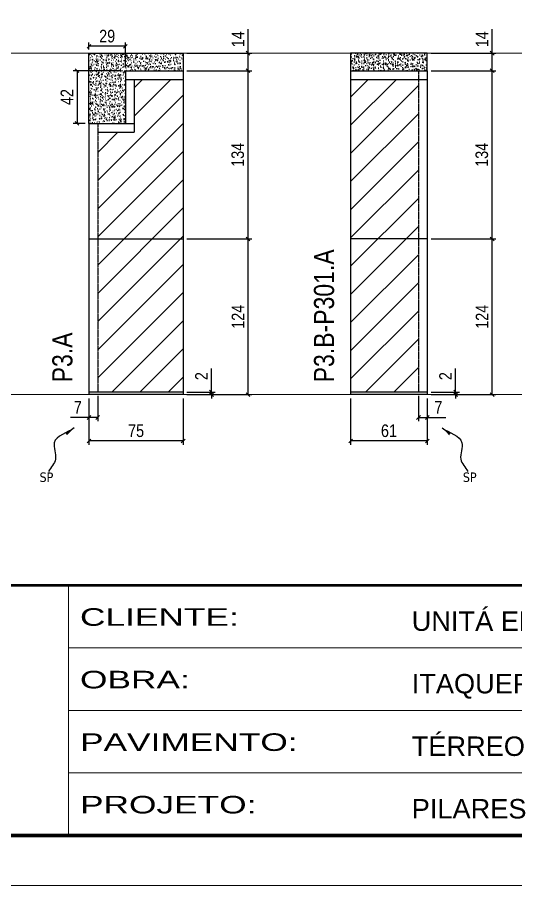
# Model space of a CAD drawing. Extents: x 2282 to 12463, y 760 to 16806.
# Drawn here: x 6453 to 6850, y 14543 to 15234 of the extents above; entities that cross this region are included whole.
import ezdxf

# ---------------------------------------------------------------- set-up
doc = ezdxf.new("R2010")
doc.units = 0
for name, pattern in [('CONTINUO', [0]), ('DASHED', [0.75, 0.5, -0.25]), ('HIDDEN', [0.375, 0.25, -0.125])]:
    doc.linetypes.add(name, pattern=pattern)
for name, color, linetype, lineweight in [('CARIMBO', 255, 'Continuous', 9), ('Folhas', 255, 'Continuous', 9), ('Hachura', 251, 'Continuous', 9), ('SARRAFO DE PRESSAO', 251, 'DASHED', 9)]:
    doc.layers.add(name, color=color, linetype=linetype, lineweight=lineweight)
for name, color, linetype in [('COTA', 241, 'Continuous'), ('NOMENCLATURA', 7, 'Continuous'), ('Painéis', 200, 'Continuous'), ('SARR_2.2x7', 40, 'Continuous'), ('texto', 7, 'Continuous')]:
    doc.layers.add(name, color=color, linetype=linetype)
doc.styles.add('ARIAL', font='arial.ttf')
doc.styles.add('ARIAL_NARROW', font='ARIALN.TTF', dxfattribs={"height": 0.2})
doc.styles.add('COTA TECNICA', font='techl___.ttf', dxfattribs={"height": 10})
doc.styles.add('COTA TECNICA-50', font='techl___.ttf', dxfattribs={"height": 10})
doc.styles.get("Standard").update_dxf_attribs({"font": 'arial.ttf'})
doc.styles.add('Tecnologia', font='')
doc.styles.get('Tecnologia').set_extended_font_data('Forgotten Futurist')
doc.dimstyles.new('COTA PAINEL-50', dxfattribs={"dimtxt": 10, "dimasz": 3, "dimexe": 3, "dimexo": 3, "dimgap": 3, "dimtad": 1, "dimdec": 1, "dimzin": 12, "dimdsep": 46, "dimtxsty": 'COTA TECNICA-50', "dimblk1": 'OBLIQUE', "dimblk2": 'OBLIQUE', "dimsah": 1, "dimcen": 0.9, "dimclrd": 4, "dimclre": 4, "dimclrt": 240, "dimadec": 1, "dimazin": 3, "dimtfac": 1, "dimtdec": 1, "dimtmove": 0, "dimatfit": 3, "dimfxl": 1, "dimtolj": 1, "dimtzin": 12, "dimarcsym": 0})
doc.dimstyles.new('PAINEL', dxfattribs={"dimtxt": 10, "dimasz": 3, "dimexe": 3, "dimexo": 3, "dimgap": 3, "dimtad": 1, "dimdec": 1, "dimzin": 12, "dimdsep": 46, "dimtxsty": 'COTA TECNICA', "dimblk1": 'OBLIQUE', "dimblk2": 'OBLIQUE', "dimsah": 1, "dimcen": 0.9, "dimclrd": 4, "dimclre": 4, "dimclrt": 240, "dimadec": 1, "dimazin": 3, "dimtfac": 1, "dimtdec": 1, "dimtmove": 0, "dimatfit": 3, "dimfxl": 1, "dimtolj": 1, "dimtzin": 12, "dimarcsym": 0})
doc.dimstyles.get("Standard").update_dxf_attribs({"dimtxt": 0.18, "dimasz": 0.18, "dimexe": 0.18, "dimexo": 0.0625, "dimgap": 0.09, "dimtad": 0, "dimtih": 1, "dimtoh": 1, "dimdec": 4, "dimzin": 0, "dimdsep": 46, "dimtxsty": 'Standard', "dimcen": 0.09, "dimadec": 0, "dimazin": 0, "dimtfac": 1, "dimtdec": 4, "dimtofl": 0, "dimtmove": 0, "dimatfit": 3, "dimfxl": 1, "dimtolj": 1, "dimtzin": 0, "dimarcsym": 0})
pattern_1 = [(45, (0, 3445.725), (-11.22532, 11.22532), [])]

# ---------------------------------------------------------------- blocks, each defined once
blk = doc.blocks.new('9999999999')
at = {"color": 30, "linetype": 'CONTINUO'}
for p, q in [((98564.56, 34230.21), (98564.56, 34429.45)), ((98564.56, 34379.64), (99583.98, 34379.64)), ((98564.56, 34329.83), (99487.98, 34329.83)), ((98564.56, 34280.02), (99487.98, 34280.02))]:
    blk.add_line(p, q, dxfattribs=at)
at = {"color": 30, "linetype": 'CONTINUO', "const_width": 2}
blk.add_lwpolyline([(99583.98, 34230.21), (99583.98, 34414.45, 0.414214), (99568.98, 34429.45), (98228.98, 34429.45, 0.414214), (98213.98, 34414.45), (98213.98, 34245.21, 0.414214), (98228.98, 34230.21), (99583.98, 34230.21)], format="xyb", dxfattribs=at)
at = {"layer": 'Folhas'}
blk.add_lwpolyline([(98138.98, 34190.21), (99623.98, 34190.21), (99623.98, 35240.21), (98138.98, 35240.21)], close=True, dxfattribs=at)
at = {"layer": 'Folhas', "color": 30, "const_width": 3}
blk.add_lwpolyline([(98213.98, 34230.21), (99583.98, 34230.21), (99583.98, 35200.21), (98213.98, 35200.21)], close=True, dxfattribs=at)
at = {"color": 7, "linetype": 'Continuous', "ltscale": 5, "style": 'ARIAL'}
for s, height, p in [('UNITÁ ENGENHARIA', 15.4829, (98837.68, 34393.13)), ('ITAQUERA III', 15.4829, (98837.68, 34343.32)), ('TÉRREO', 15.483, (98837.68, 34293.51)), ('PILARES', 15.483, (98837.68, 34243.7))]:
    blk.add_text(s, height=height, dxfattribs=at).set_placement(p)
at = {"layer": 'Folhas', "color": 7, "style": 'Tecnologia', "width": 1.5}
for s, p in [('CLIENTE:', (98573.65, 34397.17)), ('OBRA:', (98573.65, 34347.31)), ('PAVIMENTO:', (98573.65, 34297.5)), ('PROJETO:', (98573.65, 34247.69))]:
    blk.add_text(s, height=14, dxfattribs=at).set_placement(p)
blk = doc.blocks.new('_Oblique')
at = {"color": 0, "linetype": 'ByBlock', "lineweight": -2}
blk.add_line((-0.5, -0.5), (0.5, 0.5), dxfattribs=at)
blk = doc.blocks.new('*D94')
at = {"layer": 'COTA', "color": 4, "lineweight": -2, "transparency": 16777216}
for p, q in [((6607.72, 14935.65), (6607.72, 14954.45)), ((6588.2, 14935.65), (6610.72, 14935.65)), ((6588.2, 14933.65), (6610.72, 14933.65)), ((6607.72, 14933.65), (6607.72, 14935.65)), ((6607.72, 14933.65), (6607.72, 14930.65))]:
    blk.add_line(p, q, dxfattribs=at)
at = {"layer": 'Defpoints', "color": 0, "transparency": 16777216}
for p in [(6585.2, 14935.65), (6585.2, 14933.65), (6607.72, 14933.65)]:
    blk.add_point(p, dxfattribs=at)
at = {"layer": 'COTA', "color": 4, "lineweight": -2, "transparency": 16777216, "xscale": 3, "yscale": 3, "zscale": 3}
for p, rotation in [((6607.72, 14935.65), 270), ((6607.72, 14933.65), 90)]:
    blk.add_blockref('_Oblique', p, dxfattribs=dict(at, rotation=rotation))
at = {"layer": 'COTA', "color": 240, "transparency": 16777216, "insert": (6599.72, 14948.39), "char_height": 10, "attachment_point": 5, "rotation": 90, "style": 'COTA TECNICA-50'}
blk.add_mtext('\\A1;2', dxfattribs=at)
blk = doc.blocks.new('*D95')
at = {"layer": 'COTA', "color": 4, "linetype": 'ByBlock', "lineweight": -2, "transparency": 16777216}
for p, q in [((6588.2, 15057.65), (6639.86, 15057.65)), ((6636.86, 14933.65), (6636.86, 15057.65)), ((6588.2, 14933.65), (6639.86, 14933.65))]:
    blk.add_line(p, q, dxfattribs=at)
at = {"layer": 'Defpoints', "color": 0, "linetype": 'ByBlock', "transparency": 16777216}
for p in [(6585.2, 15057.65), (6636.86, 15057.65), (6585.2, 14933.65)]:
    blk.add_point(p, dxfattribs=at)
at = {"layer": 'COTA', "color": 4, "linetype": 'ByBlock', "lineweight": -2, "transparency": 16777216, "xscale": 3, "yscale": 3, "zscale": 3}
for p, rotation in [((6636.86, 15057.65), 90), ((6636.86, 14933.65), 270)]:
    blk.add_blockref('_Oblique', p, dxfattribs=dict(at, rotation=rotation))
at = {"layer": 'COTA', "color": 240, "linetype": 'ByBlock', "transparency": 16777216, "insert": (6628.79, 14995.65), "char_height": 10, "attachment_point": 5, "rotation": 90, "style": 'COTA TECNICA'}
blk.add_mtext('\\A1;124', dxfattribs=at)
blk = doc.blocks.new('*D119')
at = {"layer": 'COTA', "color": 4, "linetype": 'ByBlock', "lineweight": -2, "transparency": 16777216}
for p, q in [((6588.2, 15191.65), (6639.86, 15191.65)), ((6636.86, 15057.65), (6636.86, 15191.65)), ((6588.2, 15057.65), (6639.86, 15057.65))]:
    blk.add_line(p, q, dxfattribs=at)
at = {"layer": 'Defpoints', "color": 0, "linetype": 'ByBlock', "transparency": 16777216}
for p in [(6585.2, 15191.65), (6636.86, 15191.65), (6585.2, 15057.65)]:
    blk.add_point(p, dxfattribs=at)
at = {"layer": 'COTA', "color": 4, "linetype": 'ByBlock', "lineweight": -2, "transparency": 16777216, "xscale": 3, "yscale": 3, "zscale": 3}
for p, rotation in [((6636.86, 15191.65), 90), ((6636.86, 15057.65), 270)]:
    blk.add_blockref('_Oblique', p, dxfattribs=dict(at, rotation=rotation))
at = {"layer": 'COTA', "color": 240, "linetype": 'ByBlock', "transparency": 16777216, "insert": (6628.64, 15124.65), "char_height": 10, "attachment_point": 5, "rotation": 90, "style": 'COTA TECNICA'}
blk.add_mtext('\\A1;134', dxfattribs=at)
blk = doc.blocks.new('*D124')
at = {"layer": 'COTA', "color": 4, "linetype": 'ByBlock', "lineweight": -2, "transparency": 16777216}
for p, q in [((6510.2, 14930.65), (6510.2, 14893.72)), ((6585.2, 14930.65), (6585.2, 14893.72)), ((6585.2, 14896.72), (6510.2, 14896.72))]:
    blk.add_line(p, q, dxfattribs=at)
at = {"layer": 'Defpoints', "color": 0, "linetype": 'ByBlock', "transparency": 16777216}
for p in [(6510.2, 14933.65), (6585.2, 14933.65), (6510.2, 14896.72)]:
    blk.add_point(p, dxfattribs=at)
at = {"layer": 'COTA', "color": 4, "linetype": 'ByBlock', "lineweight": -2, "transparency": 16777216, "xscale": 3, "yscale": 3, "zscale": 3, "rotation": 180}
blk.add_blockref('_Oblique', (6510.2, 14896.72), dxfattribs=at)
at = {"layer": 'COTA', "color": 4, "linetype": 'ByBlock', "lineweight": -2, "transparency": 16777216, "xscale": 3, "yscale": 3, "zscale": 3}
blk.add_blockref('_Oblique', (6585.2, 14896.72), dxfattribs=at)
at = {"layer": 'COTA', "color": 240, "linetype": 'ByBlock', "transparency": 16777216, "insert": (6547.7, 14904.83), "char_height": 10, "attachment_point": 5, "style": 'COTA TECNICA'}
blk.add_mtext('\\A1;75', dxfattribs=at)
blk = doc.blocks.new('*D86')
at = {"layer": 'COTA', "color": 4, "lineweight": -2, "transparency": 16777216}
for p, q in [((6517.2, 14932.65), (6517.2, 14912.47)), ((6510.2, 14930.65), (6510.2, 14912.47)), ((6510.2, 14915.47), (6495.47, 14915.47)), ((6517.2, 14915.47), (6510.2, 14915.47))]:
    blk.add_line(p, q, dxfattribs=at)
at = {"layer": 'Defpoints', "color": 0, "transparency": 16777216}
for p in [(6510.2, 14933.65), (6517.2, 14935.65), (6510.2, 14915.47)]:
    blk.add_point(p, dxfattribs=at)
at = {"layer": 'COTA', "color": 4, "lineweight": -2, "transparency": 16777216, "xscale": 3, "yscale": 3, "zscale": 3, "rotation": 180}
blk.add_blockref('_Oblique', (6510.2, 14915.47), dxfattribs=at)
at = {"layer": 'COTA', "color": 4, "lineweight": -2, "transparency": 16777216, "xscale": 3, "yscale": 3, "zscale": 3}
blk.add_blockref('_Oblique', (6517.2, 14915.47), dxfattribs=at)
at = {"layer": 'COTA', "color": 240, "transparency": 16777216, "insert": (6501.33, 14923.54), "char_height": 10, "attachment_point": 5, "style": 'COTA TECNICA-50'}
blk.add_mtext('\\A1;7', dxfattribs=at)
blk = doc.blocks.new('*D109')
at = {"layer": 'COTA', "color": 4, "lineweight": -2, "transparency": 16777216}
for p, q in [((6636.86, 15205.65), (6636.86, 15224.76)), ((6588.2, 15205.65), (6639.86, 15205.65)), ((6636.86, 15191.65), (6636.86, 15205.65)), ((6588.2, 15191.65), (6639.86, 15191.65))]:
    blk.add_line(p, q, dxfattribs=at)
at = {"layer": 'Defpoints', "color": 0, "transparency": 16777216}
for p in [(6585.2, 15205.65), (6636.86, 15205.65), (6585.2, 15191.65)]:
    blk.add_point(p, dxfattribs=at)
at = {"layer": 'COTA', "color": 4, "lineweight": -2, "transparency": 16777216, "xscale": 3, "yscale": 3, "zscale": 3}
for p, rotation in [((6636.86, 15205.65), 90), ((6636.86, 15191.65), 270)]:
    blk.add_blockref('_Oblique', p, dxfattribs=dict(at, rotation=rotation))
at = {"layer": 'COTA', "color": 240, "transparency": 16777216, "insert": (6628.79, 15216.71), "char_height": 10, "attachment_point": 5, "rotation": 90, "style": 'COTA TECNICA'}
blk.add_mtext('\\A1;14', dxfattribs=at)
blk = doc.blocks.new('*D115')
at = {"layer": 'COTA', "color": 4, "lineweight": -2, "transparency": 16777216}
for p, q in [((6536.2, 15191.65), (6497.73, 15191.65)), ((6500.73, 15191.65), (6500.73, 15149.65)), ((6507.2, 15149.65), (6497.73, 15149.65))]:
    blk.add_line(p, q, dxfattribs=at)
at = {"layer": 'Defpoints', "color": 0, "transparency": 16777216}
for p in [(6539.2, 15191.65), (6500.73, 15149.65), (6510.2, 15149.65)]:
    blk.add_point(p, dxfattribs=at)
at = {"layer": 'COTA', "color": 4, "lineweight": -2, "transparency": 16777216, "xscale": 3, "yscale": 3, "zscale": 3}
for p, rotation in [((6500.73, 15191.65), 90), ((6500.73, 15149.65), 270)]:
    blk.add_blockref('_Oblique', p, dxfattribs=dict(at, rotation=rotation))
at = {"layer": 'COTA', "color": 240, "transparency": 16777216, "insert": (6492.66, 15170.65), "char_height": 10, "attachment_point": 5, "rotation": 90, "style": 'COTA TECNICA'}
blk.add_mtext('\\A1;42', dxfattribs=at)
blk = doc.blocks.new('*D116')
at = {"layer": 'COTA', "color": 4, "lineweight": -2, "transparency": 16777216}
for p, q in [((6510.2, 15208.65), (6510.2, 15214.07)), ((6539.2, 15211.07), (6510.2, 15211.07)), ((6539.2, 15194.65), (6539.2, 15214.07))]:
    blk.add_line(p, q, dxfattribs=at)
at = {"layer": 'Defpoints', "color": 0, "transparency": 16777216}
for p in [(6510.2, 15211.07), (6510.2, 15205.65), (6539.2, 15191.65)]:
    blk.add_point(p, dxfattribs=at)
at = {"layer": 'COTA', "color": 4, "lineweight": -2, "transparency": 16777216, "xscale": 3, "yscale": 3, "zscale": 3, "rotation": 180}
blk.add_blockref('_Oblique', (6510.2, 15211.07), dxfattribs=at)
at = {"layer": 'COTA', "color": 4, "lineweight": -2, "transparency": 16777216, "xscale": 3, "yscale": 3, "zscale": 3}
blk.add_blockref('_Oblique', (6539.2, 15211.07), dxfattribs=at)
at = {"layer": 'COTA', "color": 240, "transparency": 16777216, "insert": (6524.7, 15219.16), "char_height": 10, "attachment_point": 5, "style": 'COTA TECNICA'}
blk.add_mtext('\\A1;29', dxfattribs=at)
blk = doc.blocks.new('*D91')
at = {"layer": 'COTA', "color": 4, "lineweight": -2, "transparency": 16777216}
for p, q in [((6801.99, 14935.65), (6801.99, 14954.45)), ((6782.46, 14935.65), (6804.99, 14935.65)), ((6782.46, 14933.65), (6804.99, 14933.65)), ((6801.99, 14933.65), (6801.99, 14935.65)), ((6801.99, 14933.65), (6801.99, 14930.65))]:
    blk.add_line(p, q, dxfattribs=at)
at = {"layer": 'Defpoints', "color": 0, "transparency": 16777216}
for p in [(6779.46, 14935.65), (6779.46, 14933.65), (6801.99, 14933.65)]:
    blk.add_point(p, dxfattribs=at)
at = {"layer": 'COTA', "color": 4, "lineweight": -2, "transparency": 16777216, "xscale": 3, "yscale": 3, "zscale": 3}
for p, rotation in [((6801.99, 14935.65), 270), ((6801.99, 14933.65), 90)]:
    blk.add_blockref('_Oblique', p, dxfattribs=dict(at, rotation=rotation))
at = {"layer": 'COTA', "color": 240, "transparency": 16777216, "insert": (6793.99, 14948.39), "char_height": 10, "attachment_point": 5, "rotation": 90, "style": 'COTA TECNICA-50'}
blk.add_mtext('\\A1;2', dxfattribs=at)
blk = doc.blocks.new('*D92')
at = {"layer": 'COTA', "color": 4, "linetype": 'ByBlock', "lineweight": -2, "transparency": 16777216}
for p, q in [((6782.46, 15057.65), (6834.12, 15057.65)), ((6831.12, 14933.65), (6831.12, 15057.65)), ((6782.46, 14933.65), (6834.12, 14933.65))]:
    blk.add_line(p, q, dxfattribs=at)
at = {"layer": 'Defpoints', "color": 0, "linetype": 'ByBlock', "transparency": 16777216}
for p in [(6779.46, 15057.65), (6831.12, 15057.65), (6779.46, 14933.65)]:
    blk.add_point(p, dxfattribs=at)
at = {"layer": 'COTA', "color": 4, "linetype": 'ByBlock', "lineweight": -2, "transparency": 16777216, "xscale": 3, "yscale": 3, "zscale": 3}
for p, rotation in [((6831.12, 15057.65), 90), ((6831.12, 14933.65), 270)]:
    blk.add_blockref('_Oblique', p, dxfattribs=dict(at, rotation=rotation))
at = {"layer": 'COTA', "color": 240, "linetype": 'ByBlock', "transparency": 16777216, "insert": (6823.05, 14995.65), "char_height": 10, "attachment_point": 5, "rotation": 90, "style": 'COTA TECNICA'}
blk.add_mtext('\\A1;124', dxfattribs=at)
blk = doc.blocks.new('*D117')
at = {"layer": 'COTA', "color": 4, "linetype": 'ByBlock', "lineweight": -2, "transparency": 16777216}
for p, q in [((6718.46, 14930.65), (6718.46, 14893.72)), ((6779.46, 14930.65), (6779.46, 14893.72)), ((6779.46, 14896.72), (6718.46, 14896.72))]:
    blk.add_line(p, q, dxfattribs=at)
at = {"layer": 'Defpoints', "color": 0, "linetype": 'ByBlock', "transparency": 16777216}
for p in [(6718.46, 14933.65), (6779.46, 14933.65), (6718.46, 14896.72)]:
    blk.add_point(p, dxfattribs=at)
at = {"layer": 'COTA', "color": 4, "linetype": 'ByBlock', "lineweight": -2, "transparency": 16777216, "xscale": 3, "yscale": 3, "zscale": 3, "rotation": 180}
blk.add_blockref('_Oblique', (6718.46, 14896.72), dxfattribs=at)
at = {"layer": 'COTA', "color": 4, "linetype": 'ByBlock', "lineweight": -2, "transparency": 16777216, "xscale": 3, "yscale": 3, "zscale": 3}
blk.add_blockref('_Oblique', (6779.46, 14896.72), dxfattribs=at)
at = {"layer": 'COTA', "color": 240, "linetype": 'ByBlock', "transparency": 16777216, "insert": (6748.96, 14904.83), "char_height": 10, "attachment_point": 5, "style": 'COTA TECNICA'}
blk.add_mtext('\\A1;61', dxfattribs=at)
blk = doc.blocks.new('*D93')
at = {"layer": 'COTA', "color": 4, "linetype": 'ByBlock', "lineweight": -2, "transparency": 16777216}
for p, q in [((6782.46, 15191.65), (6834.12, 15191.65)), ((6831.12, 15057.65), (6831.12, 15191.65)), ((6782.46, 15057.65), (6834.12, 15057.65))]:
    blk.add_line(p, q, dxfattribs=at)
at = {"layer": 'Defpoints', "color": 0, "linetype": 'ByBlock', "transparency": 16777216}
for p in [(6779.46, 15191.65), (6831.12, 15191.65), (6779.46, 15057.65)]:
    blk.add_point(p, dxfattribs=at)
at = {"layer": 'COTA', "color": 4, "linetype": 'ByBlock', "lineweight": -2, "transparency": 16777216, "xscale": 3, "yscale": 3, "zscale": 3}
for p, rotation in [((6831.12, 15191.65), 90), ((6831.12, 15057.65), 270)]:
    blk.add_blockref('_Oblique', p, dxfattribs=dict(at, rotation=rotation))
at = {"layer": 'COTA', "color": 240, "linetype": 'ByBlock', "transparency": 16777216, "insert": (6822.9, 15124.65), "char_height": 10, "attachment_point": 5, "rotation": 90, "style": 'COTA TECNICA'}
blk.add_mtext('\\A1;134', dxfattribs=at)
blk = doc.blocks.new('*D118')
at = {"layer": 'COTA', "color": 4, "lineweight": -2, "transparency": 16777216}
for p, q in [((6831.12, 15205.65), (6831.12, 15224.76)), ((6782.46, 15205.65), (6834.12, 15205.65)), ((6831.12, 15191.65), (6831.12, 15205.65)), ((6782.46, 15191.65), (6834.12, 15191.65))]:
    blk.add_line(p, q, dxfattribs=at)
at = {"layer": 'Defpoints', "color": 0, "transparency": 16777216}
for p in [(6779.46, 15205.65), (6831.12, 15205.65), (6779.46, 15191.65)]:
    blk.add_point(p, dxfattribs=at)
at = {"layer": 'COTA', "color": 4, "lineweight": -2, "transparency": 16777216, "xscale": 3, "yscale": 3, "zscale": 3}
for p, rotation in [((6831.12, 15205.65), 90), ((6831.12, 15191.65), 270)]:
    blk.add_blockref('_Oblique', p, dxfattribs=dict(at, rotation=rotation))
at = {"layer": 'COTA', "color": 240, "transparency": 16777216, "insert": (6823.05, 15216.71), "char_height": 10, "attachment_point": 5, "rotation": 90, "style": 'COTA TECNICA'}
blk.add_mtext('\\A1;14', dxfattribs=at)
blk = doc.blocks.new('*D81')
at = {"layer": 'COTA', "color": 4, "lineweight": -2, "transparency": 16777216}
for p, q in [((6772.46, 14932.65), (6772.46, 14912.47)), ((6779.46, 14930.65), (6779.46, 14912.47)), ((6772.46, 14915.47), (6779.46, 14915.47)), ((6779.46, 14915.47), (6794.19, 14915.47))]:
    blk.add_line(p, q, dxfattribs=at)
at = {"layer": 'Defpoints', "color": 0, "transparency": 16777216}
for p in [(6772.46, 14935.65), (6779.46, 14933.65), (6779.46, 14915.47)]:
    blk.add_point(p, dxfattribs=at)
at = {"layer": 'COTA', "color": 4, "lineweight": -2, "transparency": 16777216, "xscale": 3, "yscale": 3, "zscale": 3, "rotation": 180}
blk.add_blockref('_Oblique', (6772.46, 14915.47), dxfattribs=at)
at = {"layer": 'COTA', "color": 4, "lineweight": -2, "transparency": 16777216, "xscale": 3, "yscale": 3, "zscale": 3}
blk.add_blockref('_Oblique', (6779.46, 14915.47), dxfattribs=at)
at = {"layer": 'COTA', "color": 240, "transparency": 16777216, "insert": (6788.33, 14923.54), "char_height": 10, "attachment_point": 5, "style": 'COTA TECNICA-50'}
blk.add_mtext('\\A1;7', dxfattribs=at)

msp = doc.modelspace()

# ---------------------------------------------------------------- hatches: boundary and pattern name
at = {"layer": 'COTA'}
h = msp.add_hatch(dxfattribs=at)
h.set_pattern_fill('AR-CONC', color=256, scale=0.03)
h.set_pattern_definition([(50, (-69.4495, -60), (5.4655401, -0.4781726), [0.5715, -6.2865]), (355, (-69.4495, -60), (-1.0573026, 5.7317054), [0.4572, -5.0292175]), (100.451445, (-68.994, -60.04), (4.4082374, 5.2535326), [0.4857003, -5.3427073]), (46.1842, (-69.4495, -58.476), (8.1323712, -1.2612698), [0.85725, -9.42975]), (96.63556, (-68.772, -58.581), (7.122124, 7.4227837), [0.7285507, -8.0140682]), (351.18415, (-69.4495, -58.476), (7.122124, 7.4227837), [0.685799, -7.543792]), (21, (-68.6875, -58.857), (4.5484317, -3.067956), [0.5715, -6.2865]), (326, (-68.6875, -58.857), (1.8540609, 5.525639), [0.4572, -5.0292]), (71.451445, (-68.3084, -59.1127), (6.4024926, 2.457683), [0.4857003, -5.3426981]), (37.5, (-69.4495, -60), (0.0926581, 2.53665117), [0, -4.96824, 0, -5.1054, 0, -5.04825]), (7.5, (-69.4495, -60), (2.00458988, 3.00541724), [0, -2.91084, 0, -4.85394, 0, -1.92405]), (327.5, (-71.1487, -60), (4.06771786, -0.17186232), [0, -1.905, 0, -5.9436, 0, -7.8867]), (317.5, (-71.9107, -60), (4.44387544, 0.7627947), [0, -2.4765, 0, -3.94716, 0, -5.6007])])
h.paths.add_polyline_path([(6510.2, 15149.65), (6539.2, 15149.65), (6539.2, 15191.65), (6585.2, 15191.65), (6585.2, 15205.65), (6510.2, 15205.65)])
h = msp.add_hatch(dxfattribs=at)
h.set_pattern_fill('AR-CONC', color=256, scale=0.03)
h.set_pattern_definition([(50, (1301.41, -60), (5.4655401, -0.4781726), [0.5715, -6.2865]), (355, (1301.41, -60), (-1.0573026, 5.7317054), [0.4572, -5.0292175]), (100.451445, (1301.8656, -60.04), (4.4082374, 5.2535326), [0.4857003, -5.3427073]), (46.1842, (1301.41, -58.476), (8.1323712, -1.2612698), [0.85725, -9.42975]), (96.63556, (1302.088, -58.581), (7.122124, 7.4227837), [0.7285507, -8.0140682]), (351.18415, (1301.41, -58.476), (7.122124, 7.4227837), [0.685799, -7.543792]), (21, (1302.172, -58.857), (4.5484317, -3.067956), [0.5715, -6.2865]), (326, (1302.172, -58.857), (1.8540609, 5.525639), [0.4572, -5.0292]), (71.451445, (1302.551, -59.1127), (6.4024926, 2.457683), [0.4857003, -5.3426981]), (37.5, (1301.41, -60), (0.0926581, 2.53665117), [0, -4.96824, 0, -5.1054, 0, -5.04825]), (7.5, (1301.41, -60), (2.00458988, 3.00541724), [0, -2.91084, 0, -4.85394, 0, -1.92405]), (327.5, (1299.7108, -60), (4.06771786, -0.17186232), [0, -1.905, 0, -5.9436, 0, -7.8867]), (317.5, (1298.949, -60), (4.44387544, 0.7627947), [0, -2.4765, 0, -3.94716, 0, -5.6007])])
h.paths.add_polyline_path([(6718.46, 15205.65), (6718.46, 15191.65), (6779.46, 15191.65), (6779.46, 15205.65)])
at = {"layer": 'Hachura', "linetype": 'ByBlock'}
h = msp.add_hatch(dxfattribs=at)
h.set_pattern_fill('ANSI31', color=256, scale=5)
h.set_pattern_definition(pattern_1)
h.paths.add_polyline_path([(6585.2, 15057.65), (6517.2, 15057.65), (6517.2, 14935.65), (6585.2, 14935.65)])
h.paths.add_polyline_path([(6517.2, 15057.65), (6585.2, 15057.65), (6585.2, 15184.65), (6546.2, 15184.65), (6546.2, 15149.65), (6546.2, 15142.65), (6517.2, 15142.65)])
h = msp.add_hatch(dxfattribs=at)
h.set_pattern_fill('ANSI31', color=256, scale=5)
h.set_pattern_definition(pattern_1)
h.paths.add_polyline_path([(6772.46, 15057.65), (6718.46, 15057.65), (6718.46, 14935.65), (6772.46, 14935.65)])
h.paths.add_polyline_path([(6772.46, 15184.65), (6718.46, 15184.65), (6718.46, 15057.65), (6772.46, 15057.65)])

# ---------------------------------------------------------------- linework, layer by layer
at = {"layer": 'CARIMBO', "color": 3}
for p, q in [((4483.39, 15205.65), (9611.68, 15205.65)), ((4483.39, 14933.65), (9611.68, 14933.65))]:
    msp.add_line(p, q, dxfattribs=at)
at = {"layer": 'COTA'}
for p, q in [((6510.2, 15149.65), (6510.2, 15205.65)), ((6510.2, 15205.65), (6585.2, 15205.65)), ((6585.2, 15205.65), (6585.2, 15191.65)), ((6539.2, 15149.65), (6546.2, 15149.65)), ((6546.2, 15149.65), (6546.2, 15142.65))]:
    msp.add_line(p, q, dxfattribs=at)
msp.add_lwpolyline([(6718.46, 15191.65), (6779.46, 15191.65), (6779.46, 15205.65), (6718.46, 15205.65)], close=True, dxfattribs=at)
at = {"layer": 'Painéis'}
for p, q in [((6539.2, 15191.65), (6585.2, 15191.65)), ((6539.2, 15191.65), (6539.2, 15149.65)), ((6585.2, 15191.65), (6585.2, 14933.65)), ((6718.46, 15191.65), (6718.46, 14933.65)), ((6718.46, 15191.65), (6779.46, 15191.65)), ((6779.46, 15191.65), (6779.46, 14933.65)), ((6510.2, 15149.65), (6510.2, 14933.65)), ((6510.2, 15149.65), (6539.2, 15149.65)), ((6510.2, 15057.65), (6585.2, 15057.65)), ((6779.46, 15057.65), (6718.46, 15057.65)), ((6585.2, 14935.65), (6510.2, 14935.65)), ((6585.2, 14933.65), (6510.2, 14933.65)), ((6779.46, 14935.65), (6718.46, 14935.65)), ((6779.46, 14933.65), (6718.46, 14933.65))]:
    msp.add_line(p, q, dxfattribs=at)
at = {"layer": 'SARR_2.2x7', "linetype": 'HIDDEN'}
for p, q in [((6772.46, 15191.65), (6772.46, 15057.65)), ((6517.2, 15149.65), (6517.2, 15057.65)), ((6517.2, 15057.65), (6517.2, 14935.65)), ((6772.46, 15057.65), (6772.46, 14935.65))]:
    msp.add_line(p, q, dxfattribs=at)
at = {"layer": 'SARR_2.2x7'}
for p, q in [((6539.2, 15184.65), (6585.2, 15184.65)), ((6546.2, 15184.65), (6546.2, 15149.65)), ((6718.46, 15184.65), (6779.46, 15184.65)), ((6517.2, 15142.65), (6546.2, 15142.65))]:
    msp.add_line(p, q, dxfattribs=at)

# ---------------------------------------------------------------- block references
at = {"layer": 'SARRAFO DE PRESSAO', "color": 6, "linetype": 'ByBlock'}
msp.add_blockref('9999999999', (-92070.59, -19647.64), dxfattribs=at)

# ---------------------------------------------------------------- texts
at = {"layer": 'NOMENCLATURA', "style": 'ARIAL_NARROW'}
for s, p in [('P3.B-P301.A', (6705.28, 14943.42)), ('P3.A', (6497.02, 14943.42))]:
    msp.add_text(s, height=16, rotation=90, dxfattribs=at).set_placement(p)
at = {"layer": 'texto', "color": 0, "char_height": 7.5, "attachment_point": 5}
for insert in [(6476.36, 14867.84), (6813.29, 14867.84)]:
    msp.add_mtext('{\\fTahoma|b0|i0|c0|p34;\\C4;SP}', dxfattribs=dict(at, insert=insert))

# ---------------------------------------------------------------- dimensions: what is measured, and where the dimension line sits
at = {"layer": 'COTA'}
for base, p1, p2, dimstyle, picture, middle in [((6510.2, 15211.07), (6539.2, 15191.65), (6510.2, 15205.65), 'PAINEL', '*D116', (6524.7, 15219.16)), ((6510.2, 14915.47), (6517.2, 14935.65), (6510.2, 14933.65), 'COTA PAINEL-50', '*D86', (6501.33, 14923.54))]:
    dim = msp.add_linear_dim(base=base, p1=p1, p2=p2, dimstyle=dimstyle, dxfattribs=at)
    dim.commit()
    dim.dimension.update_dxf_attribs({"geometry": picture, "text_midpoint": middle})
for base, p1, p2, angle, dimstyle, picture, middle in [((6636.86, 15205.65), (6585.2, 15191.65), (6585.2, 15205.65), 90, 'PAINEL', '*D109', (6628.79, 15216.71)), ((6831.12, 15205.65), (6779.46, 15191.65), (6779.46, 15205.65), 90, 'PAINEL', '*D118', (6823.05, 15216.71)), ((6500.73, 15149.65), (6539.2, 15191.65), (6510.2, 15149.65), 90, 'PAINEL', '*D115', (6492.66, 15170.65)), ((6779.46, 14915.47), (6772.46, 14935.65), (6779.46, 14933.65), 180, 'COTA PAINEL-50', '*D81', (6788.33, 14923.54))]:
    dim = msp.add_linear_dim(base=base, p1=p1, p2=p2, angle=angle, dimstyle=dimstyle, dxfattribs=at)
    dim.commit()
    dim.dimension.update_dxf_attribs({"geometry": picture, "text_midpoint": middle})
at = {"layer": 'COTA', "linetype": 'ByBlock'}
for base, p1, p2, override, picture, middle in [((6636.86, 15191.65), (6585.2, 15057.65), (6585.2, 15191.65), {"dimarcsym": 2}, '*D119', (6628.64, 15124.65)), ((6831.12, 15191.65), (6779.46, 15057.65), (6779.46, 15191.65), {"dimarcsym": 2}, '*D93', (6822.9, 15124.65)), ((6636.86, 15057.65), (6585.2, 14933.65), (6585.2, 15057.65), {"dimarcsym": 1}, '*D95', (6628.79, 14995.65)), ((6831.12, 15057.65), (6779.46, 14933.65), (6779.46, 15057.65), {"dimarcsym": 1}, '*D92', (6823.05, 14995.65))]:
    dim = msp.add_linear_dim(base=base, p1=p1, p2=p2, angle=90, dimstyle='PAINEL', override=override, dxfattribs=at)
    dim.commit()
    dim.dimension.update_dxf_attribs({"geometry": picture, "text_midpoint": middle})
at = {"layer": 'COTA'}
for base, p1, p2, picture, middle in [((6607.72, 14933.65), (6585.2, 14935.65), (6585.2, 14933.65), '*D94', (6607.72, 14948.39)), ((6801.99, 14933.65), (6779.46, 14935.65), (6779.46, 14933.65), '*D91', (6801.99, 14948.39))]:
    dim = msp.add_linear_dim(base=base, p1=p1, p2=p2, angle=90, dimstyle='COTA PAINEL-50', dxfattribs=at)
    dim.commit()
    dim.dimension.update_dxf_attribs({"geometry": picture, "text_midpoint": middle, "dimtype": 160})
at = {"layer": 'COTA', "linetype": 'ByBlock'}
for base, p1, p2, picture, middle in [((6510.2, 14896.72), (6585.2, 14933.65), (6510.2, 14933.65), '*D124', (6547.7, 14904.83)), ((6718.46, 14896.72), (6779.46, 14933.65), (6718.46, 14933.65), '*D117', (6748.96, 14904.83))]:
    dim = msp.add_linear_dim(base=base, p1=p1, p2=p2, dimstyle='PAINEL', override={"dimarcsym": 2}, dxfattribs=at)
    dim.commit()
    dim.dimension.update_dxf_attribs({"geometry": picture, "text_midpoint": middle})

# ---------------------------------------------------------------- leaders
at = {"layer": 'COTA', "path_type": 1}
for points in [[(6498.37, 14907.15), (6482.58, 14895.31), (6483.51, 14882.31), (6477.96, 14872.52)], [(6791.29, 14907.15), (6807.08, 14895.31), (6806.15, 14882.31), (6811.7, 14872.52)]]:
    msp.add_leader(points, dimstyle='Standard', override={"dimasz": 8}, dxfattribs=at)

doc.saveas('drawing.dxf')
